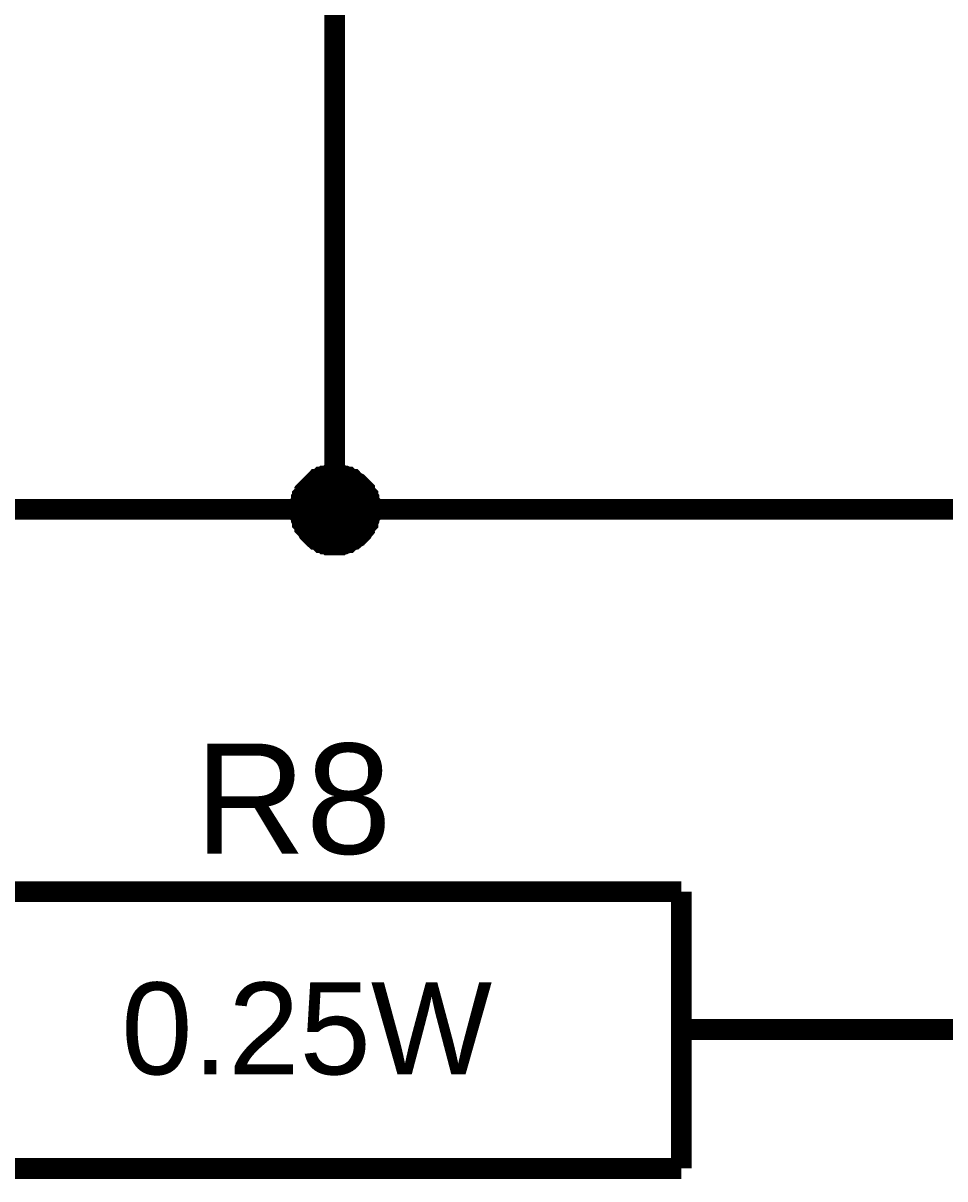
# Model space of a CAD drawing. Header units: millimetres. Extents: x -2024 to 917, y -725 to 13.
# Drawn here: x -1736 to -1722.71, y -551.32 to -534.65 of the extents above; entities that cross this region are included whole.
import ezdxf

# ---------------------------------------------------------------- set-up
doc = ezdxf.new("R2010")
doc.units = ezdxf.units.MM
doc.styles.get("Standard").update_dxf_attribs({"font": 'arial.ttf'})

msp = doc.modelspace()

# ---------------------------------------------------------------- linework, layer by layer
at = {"color": 7}
for points, const_width in [([(-1741.487, -541.664), (-1731.507, -541.664), (-1731.507, -521.677)], 0.3), ([(-1724.009, -549.165), (-1714.013, -549.165), (-1714.013, -521.677)], 0.3), ([(-1732.004, -541.664), (-1732.004, -541.631), (-1732.004, -541.614), (-1732.004, -541.581), (-1731.987, -541.564), (-1731.987, -541.531), (-1731.987, -541.515), (-1731.971, -541.498), (-1731.971, -541.465), (-1731.954, -541.448), (-1731.937, -541.432), (-1731.937, -541.399), (-1731.921, -541.382), (-1731.904, -541.366), (-1731.888, -541.349), (-1731.871, -541.332), (-1731.855, -541.316), (-1731.838, -541.299), (-1731.822, -541.283), (-1731.805, -541.266), (-1731.788, -541.25), (-1731.772, -541.233), (-1731.739, -541.233), (-1731.722, -541.217), (-1731.706, -541.2), (-1731.673, -541.2), (-1731.656, -541.183), (-1731.64, -541.183), (-1731.606, -541.183), (-1731.59, -541.167), (-1731.557, -541.167), (-1731.54, -541.167), (-1731.507, -541.167)], 0.3), ([(-1732.004, -541.664), (-1732.004, -541.631), (-1732.004, -541.614), (-1732.004, -541.581), (-1731.987, -541.564), (-1731.987, -541.531), (-1731.987, -541.515), (-1731.971, -541.498), (-1731.971, -541.465), (-1731.954, -541.448), (-1731.937, -541.432), (-1731.937, -541.399), (-1731.921, -541.382), (-1731.904, -541.366), (-1731.888, -541.349), (-1731.871, -541.332), (-1731.855, -541.316), (-1731.838, -541.299), (-1731.822, -541.283), (-1731.805, -541.266), (-1731.788, -541.25), (-1731.772, -541.233), (-1731.739, -541.233), (-1731.722, -541.217), (-1731.706, -541.2), (-1731.673, -541.2), (-1731.656, -541.183), (-1731.64, -541.183), (-1731.606, -541.183), (-1731.59, -541.167), (-1731.557, -541.167), (-1731.54, -541.167), (-1731.507, -541.167)], 0.3), ([(-1732.004, -541.664), (-1732.004, -541.631), (-1732.004, -541.614), (-1732.004, -541.581), (-1731.987, -541.564), (-1731.987, -541.531), (-1731.987, -541.515), (-1731.971, -541.498), (-1731.971, -541.465), (-1731.954, -541.448), (-1731.937, -541.432), (-1731.937, -541.399), (-1731.921, -541.382), (-1731.904, -541.366), (-1731.888, -541.349), (-1731.871, -541.332), (-1731.855, -541.316), (-1731.838, -541.299), (-1731.822, -541.283), (-1731.805, -541.266), (-1731.788, -541.25), (-1731.772, -541.233), (-1731.739, -541.233), (-1731.722, -541.217), (-1731.706, -541.2), (-1731.673, -541.2), (-1731.656, -541.183), (-1731.64, -541.183), (-1731.606, -541.183), (-1731.59, -541.167), (-1731.557, -541.167), (-1731.54, -541.167), (-1731.507, -541.167)], 0.3), ([(-1732.004, -541.664), (-1732.004, -541.631), (-1732.004, -541.614), (-1732.004, -541.581), (-1731.987, -541.564), (-1731.987, -541.531), (-1731.987, -541.515), (-1731.971, -541.498), (-1731.971, -541.465), (-1731.954, -541.448), (-1731.937, -541.432), (-1731.937, -541.399), (-1731.921, -541.382), (-1731.904, -541.366), (-1731.888, -541.349), (-1731.871, -541.332), (-1731.855, -541.316), (-1731.838, -541.299), (-1731.822, -541.283), (-1731.805, -541.266), (-1731.788, -541.25), (-1731.772, -541.233), (-1731.739, -541.233), (-1731.722, -541.217), (-1731.706, -541.2), (-1731.673, -541.2), (-1731.656, -541.183), (-1731.64, -541.183), (-1731.606, -541.183), (-1731.59, -541.167), (-1731.557, -541.167), (-1731.54, -541.167), (-1731.507, -541.167)], 0.3), ([(-1732.004, -541.664), (-1732.004, -541.631), (-1732.004, -541.614), (-1732.004, -541.581), (-1731.987, -541.564), (-1731.987, -541.531), (-1731.987, -541.515), (-1731.971, -541.498), (-1731.971, -541.465), (-1731.954, -541.448), (-1731.937, -541.432), (-1731.937, -541.399), (-1731.921, -541.382), (-1731.904, -541.366), (-1731.888, -541.349), (-1731.871, -541.332), (-1731.855, -541.316), (-1731.838, -541.299), (-1731.822, -541.283), (-1731.805, -541.266), (-1731.788, -541.25), (-1731.772, -541.233), (-1731.739, -541.233), (-1731.722, -541.217), (-1731.706, -541.2), (-1731.673, -541.2), (-1731.656, -541.183), (-1731.64, -541.183), (-1731.606, -541.183), (-1731.59, -541.167), (-1731.557, -541.167), (-1731.54, -541.167), (-1731.507, -541.167)], 0.0991), ([(-1732.004, -541.664), (-1732.004, -541.631), (-1732.004, -541.614), (-1732.004, -541.581), (-1731.987, -541.564), (-1731.987, -541.531), (-1731.987, -541.515), (-1731.971, -541.498), (-1731.971, -541.465), (-1731.954, -541.448), (-1731.937, -541.432), (-1731.937, -541.399), (-1731.921, -541.382), (-1731.904, -541.366), (-1731.888, -541.349), (-1731.871, -541.332), (-1731.855, -541.316), (-1731.838, -541.299), (-1731.822, -541.283), (-1731.805, -541.266), (-1731.788, -541.25), (-1731.772, -541.233), (-1731.739, -541.233), (-1731.722, -541.217), (-1731.706, -541.2), (-1731.673, -541.2), (-1731.656, -541.183), (-1731.64, -541.183), (-1731.606, -541.183), (-1731.59, -541.167), (-1731.557, -541.167), (-1731.54, -541.167), (-1731.507, -541.167)], 0.0991), ([(-1732.004, -541.664), (-1732.004, -541.631), (-1732.004, -541.614), (-1732.004, -541.581), (-1731.987, -541.564), (-1731.987, -541.531), (-1731.987, -541.515), (-1731.971, -541.498), (-1731.971, -541.465), (-1731.954, -541.448), (-1731.937, -541.432), (-1731.937, -541.399), (-1731.921, -541.382), (-1731.904, -541.366), (-1731.888, -541.349), (-1731.871, -541.332), (-1731.855, -541.316), (-1731.838, -541.299), (-1731.822, -541.283), (-1731.805, -541.266), (-1731.788, -541.25), (-1731.772, -541.233), (-1731.739, -541.233), (-1731.722, -541.217), (-1731.706, -541.2), (-1731.673, -541.2), (-1731.656, -541.183), (-1731.64, -541.183), (-1731.606, -541.183), (-1731.59, -541.167), (-1731.557, -541.167), (-1731.54, -541.167), (-1731.507, -541.167)], 0.0991), ([(-1732.004, -541.664), (-1732.004, -541.631), (-1732.004, -541.614), (-1732.004, -541.581), (-1731.987, -541.564), (-1731.987, -541.531), (-1731.987, -541.515), (-1731.971, -541.498), (-1731.971, -541.465), (-1731.954, -541.448), (-1731.937, -541.432), (-1731.937, -541.399), (-1731.921, -541.382), (-1731.904, -541.366), (-1731.888, -541.349), (-1731.871, -541.332), (-1731.855, -541.316), (-1731.838, -541.299), (-1731.822, -541.283), (-1731.805, -541.266), (-1731.788, -541.25), (-1731.772, -541.233), (-1731.739, -541.233), (-1731.722, -541.217), (-1731.706, -541.2), (-1731.673, -541.2), (-1731.656, -541.183), (-1731.64, -541.183), (-1731.606, -541.183), (-1731.59, -541.167), (-1731.557, -541.167), (-1731.54, -541.167), (-1731.507, -541.167)], 0.0991), ([(-1731.507, -541.167), (-1731.507, -541.167)], 0.3), ([(-1731.507, -541.167), (-1731.474, -541.167), (-1731.457, -541.167), (-1731.424, -541.167), (-1731.408, -541.183), (-1731.375, -541.183), (-1731.358, -541.183), (-1731.325, -541.2), (-1731.309, -541.2), (-1731.292, -541.217), (-1731.259, -541.233), (-1731.242, -541.233), (-1731.226, -541.25), (-1731.209, -541.266), (-1731.176, -541.283), (-1731.16, -541.299), (-1731.143, -541.316), (-1731.126, -541.332), (-1731.11, -541.349), (-1731.093, -541.366), (-1731.077, -541.382), (-1731.077, -541.399), (-1731.06, -541.432), (-1731.044, -541.448), (-1731.027, -541.465), (-1731.027, -541.498), (-1731.011, -541.515), (-1731.011, -541.531), (-1731.011, -541.564), (-1730.994, -541.581), (-1730.994, -541.614), (-1730.994, -541.631), (-1730.994, -541.664)], 0.3), ([(-1731.507, -541.167), (-1731.507, -541.167)], 0.3), ([(-1731.507, -541.167), (-1731.474, -541.167), (-1731.457, -541.167), (-1731.424, -541.167), (-1731.408, -541.183), (-1731.375, -541.183), (-1731.358, -541.183), (-1731.325, -541.2), (-1731.309, -541.2), (-1731.292, -541.217), (-1731.259, -541.233), (-1731.242, -541.233), (-1731.226, -541.25), (-1731.209, -541.266), (-1731.176, -541.283), (-1731.16, -541.299), (-1731.143, -541.316), (-1731.126, -541.332), (-1731.11, -541.349), (-1731.093, -541.366), (-1731.077, -541.382), (-1731.077, -541.399), (-1731.06, -541.432), (-1731.044, -541.448), (-1731.027, -541.465), (-1731.027, -541.498), (-1731.011, -541.515), (-1731.011, -541.531), (-1731.011, -541.564), (-1730.994, -541.581), (-1730.994, -541.614), (-1730.994, -541.631), (-1730.994, -541.664)], 0.3), ([(-1731.507, -541.167), (-1731.507, -541.167)], 0.3), ([(-1731.507, -541.167), (-1731.474, -541.167), (-1731.457, -541.167), (-1731.424, -541.167), (-1731.408, -541.183), (-1731.375, -541.183), (-1731.358, -541.183), (-1731.325, -541.2), (-1731.309, -541.2), (-1731.292, -541.217), (-1731.259, -541.233), (-1731.242, -541.233), (-1731.226, -541.25), (-1731.209, -541.266), (-1731.176, -541.283), (-1731.16, -541.299), (-1731.143, -541.316), (-1731.126, -541.332), (-1731.11, -541.349), (-1731.093, -541.366), (-1731.077, -541.382), (-1731.077, -541.399), (-1731.06, -541.432), (-1731.044, -541.448), (-1731.027, -541.465), (-1731.027, -541.498), (-1731.011, -541.515), (-1731.011, -541.531), (-1731.011, -541.564), (-1730.994, -541.581), (-1730.994, -541.614), (-1730.994, -541.631), (-1730.994, -541.664)], 0.3), ([(-1731.507, -541.167), (-1731.507, -541.167)], 0.3), ([(-1731.507, -541.167), (-1731.474, -541.167), (-1731.457, -541.167), (-1731.424, -541.167), (-1731.408, -541.183), (-1731.375, -541.183), (-1731.358, -541.183), (-1731.325, -541.2), (-1731.309, -541.2), (-1731.292, -541.217), (-1731.259, -541.233), (-1731.242, -541.233), (-1731.226, -541.25), (-1731.209, -541.266), (-1731.176, -541.283), (-1731.16, -541.299), (-1731.143, -541.316), (-1731.126, -541.332), (-1731.11, -541.349), (-1731.093, -541.366), (-1731.077, -541.382), (-1731.077, -541.399), (-1731.06, -541.432), (-1731.044, -541.448), (-1731.027, -541.465), (-1731.027, -541.498), (-1731.011, -541.515), (-1731.011, -541.531), (-1731.011, -541.564), (-1730.994, -541.581), (-1730.994, -541.614), (-1730.994, -541.631), (-1730.994, -541.664)], 0.3), ([(-1731.507, -541.167), (-1731.507, -541.167)], 0.0991), ([(-1731.507, -541.167), (-1731.474, -541.167), (-1731.457, -541.167), (-1731.424, -541.167), (-1731.408, -541.183), (-1731.375, -541.183), (-1731.358, -541.183), (-1731.325, -541.2), (-1731.309, -541.2), (-1731.292, -541.217), (-1731.259, -541.233), (-1731.242, -541.233), (-1731.226, -541.25), (-1731.209, -541.266), (-1731.176, -541.283), (-1731.16, -541.299), (-1731.143, -541.316), (-1731.126, -541.332), (-1731.11, -541.349), (-1731.093, -541.366), (-1731.077, -541.382), (-1731.077, -541.399), (-1731.06, -541.432), (-1731.044, -541.448), (-1731.027, -541.465), (-1731.027, -541.498), (-1731.011, -541.515), (-1731.011, -541.531), (-1731.011, -541.564), (-1730.994, -541.581), (-1730.994, -541.614), (-1730.994, -541.631), (-1730.994, -541.664)], 0.0991), ([(-1731.507, -541.167), (-1731.507, -541.167)], 0.0991), ([(-1731.507, -541.167), (-1731.474, -541.167), (-1731.457, -541.167), (-1731.424, -541.167), (-1731.408, -541.183), (-1731.375, -541.183), (-1731.358, -541.183), (-1731.325, -541.2), (-1731.309, -541.2), (-1731.292, -541.217), (-1731.259, -541.233), (-1731.242, -541.233), (-1731.226, -541.25), (-1731.209, -541.266), (-1731.176, -541.283), (-1731.16, -541.299), (-1731.143, -541.316), (-1731.126, -541.332), (-1731.11, -541.349), (-1731.093, -541.366), (-1731.077, -541.382), (-1731.077, -541.399), (-1731.06, -541.432), (-1731.044, -541.448), (-1731.027, -541.465), (-1731.027, -541.498), (-1731.011, -541.515), (-1731.011, -541.531), (-1731.011, -541.564), (-1730.994, -541.581), (-1730.994, -541.614), (-1730.994, -541.631), (-1730.994, -541.664)], 0.0991), ([(-1731.507, -541.167), (-1731.507, -541.167)], 0.0991), ([(-1731.507, -541.167), (-1731.474, -541.167), (-1731.457, -541.167), (-1731.424, -541.167), (-1731.408, -541.183), (-1731.375, -541.183), (-1731.358, -541.183), (-1731.325, -541.2), (-1731.309, -541.2), (-1731.292, -541.217), (-1731.259, -541.233), (-1731.242, -541.233), (-1731.226, -541.25), (-1731.209, -541.266), (-1731.176, -541.283), (-1731.16, -541.299), (-1731.143, -541.316), (-1731.126, -541.332), (-1731.11, -541.349), (-1731.093, -541.366), (-1731.077, -541.382), (-1731.077, -541.399), (-1731.06, -541.432), (-1731.044, -541.448), (-1731.027, -541.465), (-1731.027, -541.498), (-1731.011, -541.515), (-1731.011, -541.531), (-1731.011, -541.564), (-1730.994, -541.581), (-1730.994, -541.614), (-1730.994, -541.631), (-1730.994, -541.664)], 0.0991), ([(-1731.507, -541.167), (-1731.507, -541.167)], 0.0991), ([(-1731.507, -541.167), (-1731.474, -541.167), (-1731.457, -541.167), (-1731.424, -541.167), (-1731.408, -541.183), (-1731.375, -541.183), (-1731.358, -541.183), (-1731.325, -541.2), (-1731.309, -541.2), (-1731.292, -541.217), (-1731.259, -541.233), (-1731.242, -541.233), (-1731.226, -541.25), (-1731.209, -541.266), (-1731.176, -541.283), (-1731.16, -541.299), (-1731.143, -541.316), (-1731.126, -541.332), (-1731.11, -541.349), (-1731.093, -541.366), (-1731.077, -541.382), (-1731.077, -541.399), (-1731.06, -541.432), (-1731.044, -541.448), (-1731.027, -541.465), (-1731.027, -541.498), (-1731.011, -541.515), (-1731.011, -541.531), (-1731.011, -541.564), (-1730.994, -541.581), (-1730.994, -541.614), (-1730.994, -541.631), (-1730.994, -541.664)], 0.0991), ([(-1731.507, -542.177), (-1731.54, -542.177), (-1731.557, -542.177), (-1731.59, -542.177), (-1731.606, -542.16), (-1731.64, -542.16), (-1731.656, -542.16), (-1731.673, -542.144), (-1731.706, -542.144), (-1731.722, -542.127), (-1731.739, -542.111), (-1731.772, -542.094), (-1731.788, -542.094), (-1731.805, -542.078), (-1731.822, -542.061), (-1731.838, -542.044), (-1731.855, -542.028), (-1731.871, -542.011), (-1731.888, -541.995), (-1731.904, -541.962), (-1731.921, -541.945), (-1731.937, -541.929), (-1731.937, -541.912), (-1731.954, -541.879), (-1731.971, -541.862), (-1731.971, -541.846), (-1731.987, -541.813), (-1731.987, -541.796), (-1731.987, -541.763), (-1732.004, -541.746), (-1732.004, -541.713), (-1732.004, -541.697), (-1732.004, -541.664)], 0.3), ([(-1732.004, -541.664), (-1732.004, -541.664)], 0.3), ([(-1731.507, -542.177), (-1731.54, -542.177), (-1731.557, -542.177), (-1731.59, -542.177), (-1731.606, -542.16), (-1731.64, -542.16), (-1731.656, -542.16), (-1731.673, -542.144), (-1731.706, -542.144), (-1731.722, -542.127), (-1731.739, -542.111), (-1731.772, -542.094), (-1731.788, -542.094), (-1731.805, -542.078), (-1731.822, -542.061), (-1731.838, -542.044), (-1731.855, -542.028), (-1731.871, -542.011), (-1731.888, -541.995), (-1731.904, -541.962), (-1731.921, -541.945), (-1731.937, -541.929), (-1731.937, -541.912), (-1731.954, -541.879), (-1731.971, -541.862), (-1731.971, -541.846), (-1731.987, -541.813), (-1731.987, -541.796), (-1731.987, -541.763), (-1732.004, -541.746), (-1732.004, -541.713), (-1732.004, -541.697), (-1732.004, -541.664)], 0.3), ([(-1732.004, -541.664), (-1732.004, -541.664)], 0.3), ([(-1731.507, -542.177), (-1731.54, -542.177), (-1731.557, -542.177), (-1731.59, -542.177), (-1731.606, -542.16), (-1731.64, -542.16), (-1731.656, -542.16), (-1731.673, -542.144), (-1731.706, -542.144), (-1731.722, -542.127), (-1731.739, -542.111), (-1731.772, -542.094), (-1731.788, -542.094), (-1731.805, -542.078), (-1731.822, -542.061), (-1731.838, -542.044), (-1731.855, -542.028), (-1731.871, -542.011), (-1731.888, -541.995), (-1731.904, -541.962), (-1731.921, -541.945), (-1731.937, -541.929), (-1731.937, -541.912), (-1731.954, -541.879), (-1731.971, -541.862), (-1731.971, -541.846), (-1731.987, -541.813), (-1731.987, -541.796), (-1731.987, -541.763), (-1732.004, -541.746), (-1732.004, -541.713), (-1732.004, -541.697), (-1732.004, -541.664)], 0.3), ([(-1732.004, -541.664), (-1732.004, -541.664)], 0.3), ([(-1731.507, -542.177), (-1731.54, -542.177), (-1731.557, -542.177), (-1731.59, -542.177), (-1731.606, -542.16), (-1731.64, -542.16), (-1731.656, -542.16), (-1731.673, -542.144), (-1731.706, -542.144), (-1731.722, -542.127), (-1731.739, -542.111), (-1731.772, -542.094), (-1731.788, -542.094), (-1731.805, -542.078), (-1731.822, -542.061), (-1731.838, -542.044), (-1731.855, -542.028), (-1731.871, -542.011), (-1731.888, -541.995), (-1731.904, -541.962), (-1731.921, -541.945), (-1731.937, -541.929), (-1731.937, -541.912), (-1731.954, -541.879), (-1731.971, -541.862), (-1731.971, -541.846), (-1731.987, -541.813), (-1731.987, -541.796), (-1731.987, -541.763), (-1732.004, -541.746), (-1732.004, -541.713), (-1732.004, -541.697), (-1732.004, -541.664)], 0.3), ([(-1732.004, -541.664), (-1732.004, -541.664)], 0.3), ([(-1731.507, -542.177), (-1731.54, -542.177), (-1731.557, -542.177), (-1731.59, -542.177), (-1731.606, -542.16), (-1731.64, -542.16), (-1731.656, -542.16), (-1731.673, -542.144), (-1731.706, -542.144), (-1731.722, -542.127), (-1731.739, -542.111), (-1731.772, -542.094), (-1731.788, -542.094), (-1731.805, -542.078), (-1731.822, -542.061), (-1731.838, -542.044), (-1731.855, -542.028), (-1731.871, -542.011), (-1731.888, -541.995), (-1731.904, -541.962), (-1731.921, -541.945), (-1731.937, -541.929), (-1731.937, -541.912), (-1731.954, -541.879), (-1731.971, -541.862), (-1731.971, -541.846), (-1731.987, -541.813), (-1731.987, -541.796), (-1731.987, -541.763), (-1732.004, -541.746), (-1732.004, -541.713), (-1732.004, -541.697), (-1732.004, -541.664)], 0.0991), ([(-1732.004, -541.664), (-1732.004, -541.664)], 0.0991), ([(-1731.507, -542.177), (-1731.54, -542.177), (-1731.557, -542.177), (-1731.59, -542.177), (-1731.606, -542.16), (-1731.64, -542.16), (-1731.656, -542.16), (-1731.673, -542.144), (-1731.706, -542.144), (-1731.722, -542.127), (-1731.739, -542.111), (-1731.772, -542.094), (-1731.788, -542.094), (-1731.805, -542.078), (-1731.822, -542.061), (-1731.838, -542.044), (-1731.855, -542.028), (-1731.871, -542.011), (-1731.888, -541.995), (-1731.904, -541.962), (-1731.921, -541.945), (-1731.937, -541.929), (-1731.937, -541.912), (-1731.954, -541.879), (-1731.971, -541.862), (-1731.971, -541.846), (-1731.987, -541.813), (-1731.987, -541.796), (-1731.987, -541.763), (-1732.004, -541.746), (-1732.004, -541.713), (-1732.004, -541.697), (-1732.004, -541.664)], 0.0991), ([(-1732.004, -541.664), (-1732.004, -541.664)], 0.0991), ([(-1731.507, -542.177), (-1731.54, -542.177), (-1731.557, -542.177), (-1731.59, -542.177), (-1731.606, -542.16), (-1731.64, -542.16), (-1731.656, -542.16), (-1731.673, -542.144), (-1731.706, -542.144), (-1731.722, -542.127), (-1731.739, -542.111), (-1731.772, -542.094), (-1731.788, -542.094), (-1731.805, -542.078), (-1731.822, -542.061), (-1731.838, -542.044), (-1731.855, -542.028), (-1731.871, -542.011), (-1731.888, -541.995), (-1731.904, -541.962), (-1731.921, -541.945), (-1731.937, -541.929), (-1731.937, -541.912), (-1731.954, -541.879), (-1731.971, -541.862), (-1731.971, -541.846), (-1731.987, -541.813), (-1731.987, -541.796), (-1731.987, -541.763), (-1732.004, -541.746), (-1732.004, -541.713), (-1732.004, -541.697), (-1732.004, -541.664)], 0.0991), ([(-1732.004, -541.664), (-1732.004, -541.664)], 0.0991), ([(-1731.507, -542.177), (-1731.54, -542.177), (-1731.557, -542.177), (-1731.59, -542.177), (-1731.606, -542.16), (-1731.64, -542.16), (-1731.656, -542.16), (-1731.673, -542.144), (-1731.706, -542.144), (-1731.722, -542.127), (-1731.739, -542.111), (-1731.772, -542.094), (-1731.788, -542.094), (-1731.805, -542.078), (-1731.822, -542.061), (-1731.838, -542.044), (-1731.855, -542.028), (-1731.871, -542.011), (-1731.888, -541.995), (-1731.904, -541.962), (-1731.921, -541.945), (-1731.937, -541.929), (-1731.937, -541.912), (-1731.954, -541.879), (-1731.971, -541.862), (-1731.971, -541.846), (-1731.987, -541.813), (-1731.987, -541.796), (-1731.987, -541.763), (-1732.004, -541.746), (-1732.004, -541.713), (-1732.004, -541.697), (-1732.004, -541.664)], 0.0991), ([(-1732.004, -541.664), (-1732.004, -541.664)], 0.0991), ([(-1730.994, -541.664), (-1730.994, -541.697), (-1730.994, -541.713), (-1730.994, -541.746), (-1731.011, -541.763), (-1731.011, -541.796), (-1731.011, -541.813), (-1731.027, -541.846), (-1731.027, -541.862), (-1731.044, -541.879), (-1731.06, -541.912), (-1731.077, -541.929), (-1731.077, -541.945), (-1731.093, -541.962), (-1731.11, -541.995), (-1731.126, -542.011), (-1731.143, -542.028), (-1731.16, -542.044), (-1731.176, -542.061), (-1731.209, -542.078), (-1731.226, -542.094), (-1731.242, -542.094), (-1731.259, -542.111), (-1731.292, -542.127), (-1731.309, -542.144), (-1731.325, -542.144), (-1731.358, -542.16), (-1731.375, -542.16), (-1731.408, -542.16), (-1731.424, -542.177), (-1731.457, -542.177), (-1731.474, -542.177), (-1731.507, -542.177)], 0.3), ([(-1731.507, -541.664), (-1691.52, -541.664)], 0.3), ([(-1730.994, -541.664), (-1730.994, -541.697), (-1730.994, -541.713), (-1730.994, -541.746), (-1731.011, -541.763), (-1731.011, -541.796), (-1731.011, -541.813), (-1731.027, -541.846), (-1731.027, -541.862), (-1731.044, -541.879), (-1731.06, -541.912), (-1731.077, -541.929), (-1731.077, -541.945), (-1731.093, -541.962), (-1731.11, -541.995), (-1731.126, -542.011), (-1731.143, -542.028), (-1731.16, -542.044), (-1731.176, -542.061), (-1731.209, -542.078), (-1731.226, -542.094), (-1731.242, -542.094), (-1731.259, -542.111), (-1731.292, -542.127), (-1731.309, -542.144), (-1731.325, -542.144), (-1731.358, -542.16), (-1731.375, -542.16), (-1731.408, -542.16), (-1731.424, -542.177), (-1731.457, -542.177), (-1731.474, -542.177), (-1731.507, -542.177)], 0.3), ([(-1730.994, -541.664), (-1730.994, -541.697), (-1730.994, -541.713), (-1730.994, -541.746), (-1731.011, -541.763), (-1731.011, -541.796), (-1731.011, -541.813), (-1731.027, -541.846), (-1731.027, -541.862), (-1731.044, -541.879), (-1731.06, -541.912), (-1731.077, -541.929), (-1731.077, -541.945), (-1731.093, -541.962), (-1731.11, -541.995), (-1731.126, -542.011), (-1731.143, -542.028), (-1731.16, -542.044), (-1731.176, -542.061), (-1731.209, -542.078), (-1731.226, -542.094), (-1731.242, -542.094), (-1731.259, -542.111), (-1731.292, -542.127), (-1731.309, -542.144), (-1731.325, -542.144), (-1731.358, -542.16), (-1731.375, -542.16), (-1731.408, -542.16), (-1731.424, -542.177), (-1731.457, -542.177), (-1731.474, -542.177), (-1731.507, -542.177)], 0.3), ([(-1730.994, -541.664), (-1730.994, -541.697), (-1730.994, -541.713), (-1730.994, -541.746), (-1731.011, -541.763), (-1731.011, -541.796), (-1731.011, -541.813), (-1731.027, -541.846), (-1731.027, -541.862), (-1731.044, -541.879), (-1731.06, -541.912), (-1731.077, -541.929), (-1731.077, -541.945), (-1731.093, -541.962), (-1731.11, -541.995), (-1731.126, -542.011), (-1731.143, -542.028), (-1731.16, -542.044), (-1731.176, -542.061), (-1731.209, -542.078), (-1731.226, -542.094), (-1731.242, -542.094), (-1731.259, -542.111), (-1731.292, -542.127), (-1731.309, -542.144), (-1731.325, -542.144), (-1731.358, -542.16), (-1731.375, -542.16), (-1731.408, -542.16), (-1731.424, -542.177), (-1731.457, -542.177), (-1731.474, -542.177), (-1731.507, -542.177)], 0.3), ([(-1730.994, -541.664), (-1730.994, -541.697), (-1730.994, -541.713), (-1730.994, -541.746), (-1731.011, -541.763), (-1731.011, -541.796), (-1731.011, -541.813), (-1731.027, -541.846), (-1731.027, -541.862), (-1731.044, -541.879), (-1731.06, -541.912), (-1731.077, -541.929), (-1731.077, -541.945), (-1731.093, -541.962), (-1731.11, -541.995), (-1731.126, -542.011), (-1731.143, -542.028), (-1731.16, -542.044), (-1731.176, -542.061), (-1731.209, -542.078), (-1731.226, -542.094), (-1731.242, -542.094), (-1731.259, -542.111), (-1731.292, -542.127), (-1731.309, -542.144), (-1731.325, -542.144), (-1731.358, -542.16), (-1731.375, -542.16), (-1731.408, -542.16), (-1731.424, -542.177), (-1731.457, -542.177), (-1731.474, -542.177), (-1731.507, -542.177)], 0.0991), ([(-1730.994, -541.664), (-1730.994, -541.697), (-1730.994, -541.713), (-1730.994, -541.746), (-1731.011, -541.763), (-1731.011, -541.796), (-1731.011, -541.813), (-1731.027, -541.846), (-1731.027, -541.862), (-1731.044, -541.879), (-1731.06, -541.912), (-1731.077, -541.929), (-1731.077, -541.945), (-1731.093, -541.962), (-1731.11, -541.995), (-1731.126, -542.011), (-1731.143, -542.028), (-1731.16, -542.044), (-1731.176, -542.061), (-1731.209, -542.078), (-1731.226, -542.094), (-1731.242, -542.094), (-1731.259, -542.111), (-1731.292, -542.127), (-1731.309, -542.144), (-1731.325, -542.144), (-1731.358, -542.16), (-1731.375, -542.16), (-1731.408, -542.16), (-1731.424, -542.177), (-1731.457, -542.177), (-1731.474, -542.177), (-1731.507, -542.177)], 0.0991), ([(-1730.994, -541.664), (-1730.994, -541.697), (-1730.994, -541.713), (-1730.994, -541.746), (-1731.011, -541.763), (-1731.011, -541.796), (-1731.011, -541.813), (-1731.027, -541.846), (-1731.027, -541.862), (-1731.044, -541.879), (-1731.06, -541.912), (-1731.077, -541.929), (-1731.077, -541.945), (-1731.093, -541.962), (-1731.11, -541.995), (-1731.126, -542.011), (-1731.143, -542.028), (-1731.16, -542.044), (-1731.176, -542.061), (-1731.209, -542.078), (-1731.226, -542.094), (-1731.242, -542.094), (-1731.259, -542.111), (-1731.292, -542.127), (-1731.309, -542.144), (-1731.325, -542.144), (-1731.358, -542.16), (-1731.375, -542.16), (-1731.408, -542.16), (-1731.424, -542.177), (-1731.457, -542.177), (-1731.474, -542.177), (-1731.507, -542.177)], 0.0991), ([(-1730.994, -541.664), (-1730.994, -541.697), (-1730.994, -541.713), (-1730.994, -541.746), (-1731.011, -541.763), (-1731.011, -541.796), (-1731.011, -541.813), (-1731.027, -541.846), (-1731.027, -541.862), (-1731.044, -541.879), (-1731.06, -541.912), (-1731.077, -541.929), (-1731.077, -541.945), (-1731.093, -541.962), (-1731.11, -541.995), (-1731.126, -542.011), (-1731.143, -542.028), (-1731.16, -542.044), (-1731.176, -542.061), (-1731.209, -542.078), (-1731.226, -542.094), (-1731.242, -542.094), (-1731.259, -542.111), (-1731.292, -542.127), (-1731.309, -542.144), (-1731.325, -542.144), (-1731.358, -542.16), (-1731.375, -542.16), (-1731.408, -542.16), (-1731.424, -542.177), (-1731.457, -542.177), (-1731.474, -542.177), (-1731.507, -542.177)], 0.0991), ([(-1730.994, -541.664), (-1730.994, -541.664), (-1730.994, -541.664), (-1730.994, -541.664), (-1730.994, -541.664), (-1730.994, -541.664), (-1730.994, -541.664), (-1730.994, -541.664), (-1730.994, -541.664), (-1730.994, -541.664), (-1730.994, -541.664), (-1730.994, -541.664), (-1730.994, -541.664), (-1730.994, -541.664), (-1730.994, -541.664), (-1730.994, -541.664), (-1730.994, -541.664), (-1730.994, -541.664), (-1730.994, -541.664), (-1730.994, -541.664), (-1730.994, -541.664), (-1730.994, -541.664), (-1730.994, -541.664), (-1730.994, -541.664), (-1730.994, -541.664), (-1730.994, -541.664), (-1730.994, -541.664), (-1730.994, -541.664), (-1730.994, -541.664), (-1730.994, -541.664), (-1730.994, -541.664), (-1730.994, -541.664), (-1730.994, -541.664)], 0.3), ([(-1730.994, -541.664), (-1730.994, -541.664)], 0.3), ([(-1730.994, -541.664), (-1730.994, -541.664), (-1730.994, -541.664), (-1730.994, -541.664), (-1730.994, -541.664), (-1730.994, -541.664), (-1730.994, -541.664), (-1730.994, -541.664), (-1730.994, -541.664), (-1730.994, -541.664), (-1730.994, -541.664), (-1730.994, -541.664), (-1730.994, -541.664), (-1730.994, -541.664), (-1730.994, -541.664), (-1730.994, -541.664), (-1730.994, -541.664), (-1730.994, -541.664), (-1730.994, -541.664), (-1730.994, -541.664), (-1730.994, -541.664), (-1730.994, -541.664), (-1730.994, -541.664), (-1730.994, -541.664), (-1730.994, -541.664), (-1730.994, -541.664), (-1730.994, -541.664), (-1730.994, -541.664), (-1730.994, -541.664), (-1730.994, -541.664), (-1730.994, -541.664), (-1730.994, -541.664), (-1730.994, -541.664)], 0.3), ([(-1730.994, -541.664), (-1730.994, -541.664)], 0.3), ([(-1730.994, -541.664), (-1730.994, -541.664), (-1730.994, -541.664), (-1730.994, -541.664), (-1730.994, -541.664), (-1730.994, -541.664), (-1730.994, -541.664), (-1730.994, -541.664), (-1730.994, -541.664), (-1730.994, -541.664), (-1730.994, -541.664), (-1730.994, -541.664), (-1730.994, -541.664), (-1730.994, -541.664), (-1730.994, -541.664), (-1730.994, -541.664), (-1730.994, -541.664), (-1730.994, -541.664), (-1730.994, -541.664), (-1730.994, -541.664), (-1730.994, -541.664), (-1730.994, -541.664), (-1730.994, -541.664), (-1730.994, -541.664), (-1730.994, -541.664), (-1730.994, -541.664), (-1730.994, -541.664), (-1730.994, -541.664), (-1730.994, -541.664), (-1730.994, -541.664), (-1730.994, -541.664), (-1730.994, -541.664), (-1730.994, -541.664)], 0.3), ([(-1730.994, -541.664), (-1730.994, -541.664)], 0.3), ([(-1730.994, -541.664), (-1730.994, -541.664), (-1730.994, -541.664), (-1730.994, -541.664), (-1730.994, -541.664), (-1730.994, -541.664), (-1730.994, -541.664), (-1730.994, -541.664), (-1730.994, -541.664), (-1730.994, -541.664), (-1730.994, -541.664), (-1730.994, -541.664), (-1730.994, -541.664), (-1730.994, -541.664), (-1730.994, -541.664), (-1730.994, -541.664), (-1730.994, -541.664), (-1730.994, -541.664), (-1730.994, -541.664), (-1730.994, -541.664), (-1730.994, -541.664), (-1730.994, -541.664), (-1730.994, -541.664), (-1730.994, -541.664), (-1730.994, -541.664), (-1730.994, -541.664), (-1730.994, -541.664), (-1730.994, -541.664), (-1730.994, -541.664), (-1730.994, -541.664), (-1730.994, -541.664), (-1730.994, -541.664), (-1730.994, -541.664)], 0.3), ([(-1730.994, -541.664), (-1730.994, -541.664)], 0.3), ([(-1730.994, -541.664), (-1730.994, -541.664), (-1730.994, -541.664), (-1730.994, -541.664), (-1730.994, -541.664), (-1730.994, -541.664), (-1730.994, -541.664), (-1730.994, -541.664), (-1730.994, -541.664), (-1730.994, -541.664), (-1730.994, -541.664), (-1730.994, -541.664), (-1730.994, -541.664), (-1730.994, -541.664), (-1730.994, -541.664), (-1730.994, -541.664), (-1730.994, -541.664), (-1730.994, -541.664), (-1730.994, -541.664), (-1730.994, -541.664), (-1730.994, -541.664), (-1730.994, -541.664), (-1730.994, -541.664), (-1730.994, -541.664), (-1730.994, -541.664), (-1730.994, -541.664), (-1730.994, -541.664), (-1730.994, -541.664), (-1730.994, -541.664), (-1730.994, -541.664), (-1730.994, -541.664), (-1730.994, -541.664), (-1730.994, -541.664)], 0.0991), ([(-1730.994, -541.664), (-1730.994, -541.664)], 0.0991), ([(-1730.994, -541.664), (-1730.994, -541.664), (-1730.994, -541.664), (-1730.994, -541.664), (-1730.994, -541.664), (-1730.994, -541.664), (-1730.994, -541.664), (-1730.994, -541.664), (-1730.994, -541.664), (-1730.994, -541.664), (-1730.994, -541.664), (-1730.994, -541.664), (-1730.994, -541.664), (-1730.994, -541.664), (-1730.994, -541.664), (-1730.994, -541.664), (-1730.994, -541.664), (-1730.994, -541.664), (-1730.994, -541.664), (-1730.994, -541.664), (-1730.994, -541.664), (-1730.994, -541.664), (-1730.994, -541.664), (-1730.994, -541.664), (-1730.994, -541.664), (-1730.994, -541.664), (-1730.994, -541.664), (-1730.994, -541.664), (-1730.994, -541.664), (-1730.994, -541.664), (-1730.994, -541.664), (-1730.994, -541.664), (-1730.994, -541.664)], 0.0991), ([(-1730.994, -541.664), (-1730.994, -541.664)], 0.0991), ([(-1730.994, -541.664), (-1730.994, -541.664), (-1730.994, -541.664), (-1730.994, -541.664), (-1730.994, -541.664), (-1730.994, -541.664), (-1730.994, -541.664), (-1730.994, -541.664), (-1730.994, -541.664), (-1730.994, -541.664), (-1730.994, -541.664), (-1730.994, -541.664), (-1730.994, -541.664), (-1730.994, -541.664), (-1730.994, -541.664), (-1730.994, -541.664), (-1730.994, -541.664), (-1730.994, -541.664), (-1730.994, -541.664), (-1730.994, -541.664), (-1730.994, -541.664), (-1730.994, -541.664), (-1730.994, -541.664), (-1730.994, -541.664), (-1730.994, -541.664), (-1730.994, -541.664), (-1730.994, -541.664), (-1730.994, -541.664), (-1730.994, -541.664), (-1730.994, -541.664), (-1730.994, -541.664), (-1730.994, -541.664), (-1730.994, -541.664)], 0.0991), ([(-1730.994, -541.664), (-1730.994, -541.664)], 0.0991), ([(-1730.994, -541.664), (-1730.994, -541.664), (-1730.994, -541.664), (-1730.994, -541.664), (-1730.994, -541.664), (-1730.994, -541.664), (-1730.994, -541.664), (-1730.994, -541.664), (-1730.994, -541.664), (-1730.994, -541.664), (-1730.994, -541.664), (-1730.994, -541.664), (-1730.994, -541.664), (-1730.994, -541.664), (-1730.994, -541.664), (-1730.994, -541.664), (-1730.994, -541.664), (-1730.994, -541.664), (-1730.994, -541.664), (-1730.994, -541.664), (-1730.994, -541.664), (-1730.994, -541.664), (-1730.994, -541.664), (-1730.994, -541.664), (-1730.994, -541.664), (-1730.994, -541.664), (-1730.994, -541.664), (-1730.994, -541.664), (-1730.994, -541.664), (-1730.994, -541.664), (-1730.994, -541.664), (-1730.994, -541.664), (-1730.994, -541.664)], 0.0991), ([(-1730.994, -541.664), (-1730.994, -541.664)], 0.0991), ([(-1736.506, -547.178), (-1726.509, -547.178)], 0.3), ([(-1726.509, -547.178), (-1726.509, -551.168)], 0.3), ([(-1726.509, -549.165), (-1724.009, -549.165)], 0.3), ([(-1736.506, -551.168), (-1726.509, -551.168)], 0.3)]:
    msp.add_lwpolyline(points, dxfattribs=dict(at, const_width=const_width))
at = {"color": 7, "const_width": 0.508}
msp.add_lwpolyline([(-1731.709, -541.663, 1), (-1731.201, -541.663, 1)], format="xyb", close=True, dxfattribs=at)

# ---------------------------------------------------------------- texts
at = {"color": 7}
for s, height, p in [('R8', 1.5897, (-1733.526, -546.631)), ('0.25W', 1.3247, (-1734.586, -549.811))]:
    msp.add_text(s, height=height, dxfattribs=at).set_placement(p)

doc.saveas('drawing.dxf')
